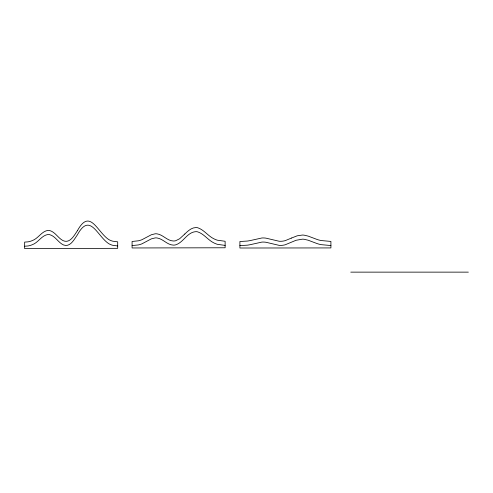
<?xml version="1.0" encoding="UTF-8"?>
<svg xmlns="http://www.w3.org/2000/svg" width="493" height="493" viewBox="0 0 493 493"><rect width="100%" height="100%" fill="white"/><g stroke="black" fill="none" stroke-linecap="round" stroke-linejoin="round"><path stroke-width="0.74" d="M24.65 246.229L27.972 245.97A18.068 18.068 0 0 0 32.199 244.738C38.251 242.667 41.35 235.66 47.772 234.526A6.341 6.341 0 0 1 49.583 234.619C55.456 236.178 58.174 242.587 63.585 244.984C70.351 247.486 74.203 239.315 77.376 234.865C89.966 211.78 97.158 236.19 108.848 243.727A17.273 17.273 0 0 0 112.835 245.323L117.691 245.945M132.087 245.582L138.317 244.935A24.57 24.57 0 0 0 142.021 243.795L151.32 238.871L155.203 237.909A9.62 9.62 0 0 1 157.02 237.965C163.084 238.809 167.078 244.873 173.32 245.113A8.751 8.751 0 0 0 175.613 244.867C183.581 242.451 187.087 232.141 195.943 231.648A7.383 7.383 0 0 1 197.699 231.87C204.12 233.935 207.997 240.153 214.024 242.975A21.846 21.846 0 0 0 217.524 244.349L225.128 245.397M239.9 245.625L247.283 245.175A44.555 44.555 0 0 0 250.678 244.583L261.906 242.094A20.003 20.003 0 0 1 266.017 242.279L279.112 245.36A17.662 17.662 0 0 0 285.281 244.75L296.034 240.282L302.363 239.167A14.913 14.913 0 0 1 304.076 239.265L308.15 240.214L317.202 243.622A35.342 35.342 0 0 0 321.116 244.651L330.908 245.539M350.763 272.136L468.35 272.136M77.376 230.749C74.233 235.352 69.877 243.918 63.012 240.609C57.977 238.008 55.247 232.012 49.583 230.502A6.341 6.341 0 0 0 47.772 230.41C41.35 231.55 38.251 238.557 32.199 240.621A18.068 18.068 0 0 1 27.972 241.853L24.65 242.112L24.65 248.608L117.691 248.324L117.691 241.829L112.835 241.213A17.273 17.273 0 0 1 108.848 239.61C97.121 231.969 89.96 207.719 77.376 230.749M184.807 234.015L179.625 238.766L175.613 240.757A8.751 8.751 0 0 1 173.32 240.997C167.078 240.757 163.084 234.693 157.02 233.855A9.62 9.62 0 0 0 155.203 233.793L151.32 234.76L142.021 239.678A24.57 24.57 0 0 1 138.317 240.818L132.087 241.465L132.087 247.961L225.128 247.776L225.128 241.28L217.524 240.233A21.846 21.846 0 0 1 214.024 238.858C207.997 236.036 204.12 229.824 197.699 227.754A7.383 7.383 0 0 0 195.943 227.532C191.395 227.643 187.876 231.038 184.807 234.015M291.474 238.057L285.281 240.621A17.662 17.662 0 0 1 279.112 241.243L266.017 238.162A20.003 20.003 0 0 0 261.906 237.977L250.678 240.473A44.555 44.555 0 0 1 247.283 241.059L239.9 241.515L239.9 248.01L330.908 247.924L330.908 241.428L321.116 240.541A35.342 35.342 0 0 1 317.202 239.506L308.15 236.098L304.076 235.155A14.913 14.913 0 0 0 302.363 235.05L297.18 235.814L291.474 238.057"/></g></svg>
